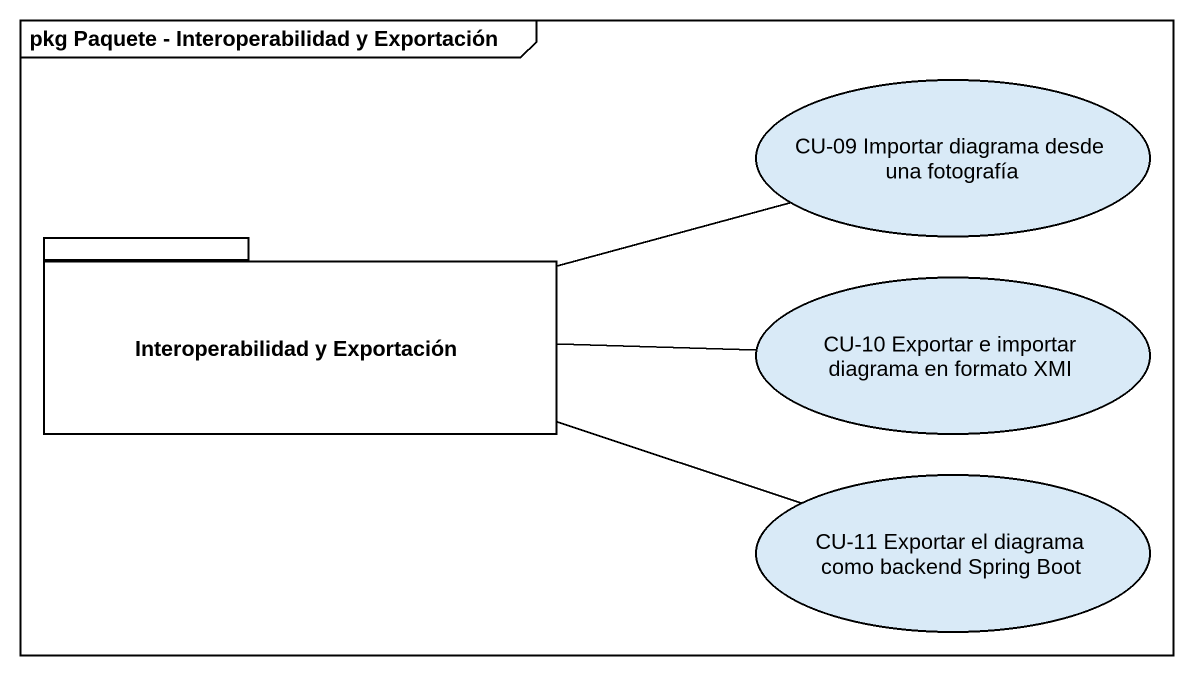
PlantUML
@startuml
mainframe pkg Paquete - Interoperabilidad y Exportación
usecase "CU-09 Importar diagrama desde una fotografía" as CU_09_Importar_diagrama
package "Interoperabilidad y Exportación" as Interoperabilidad_y {
}
usecase "CU-10 Exportar e importar diagrama en formato XMI" as CU_10_Exportar_e_importar
usecase "CU-11 Exportar el diagrama como backend Spring Boot" as CU_11_Exportar_el_diagrama
Interoperabilidad_y -right- CU_09_Importar_diagrama
Interoperabilidad_y -right- CU_10_Exportar_e_importar
Interoperabilidad_y -right- CU_11_Exportar_el_diagrama
@enduml
